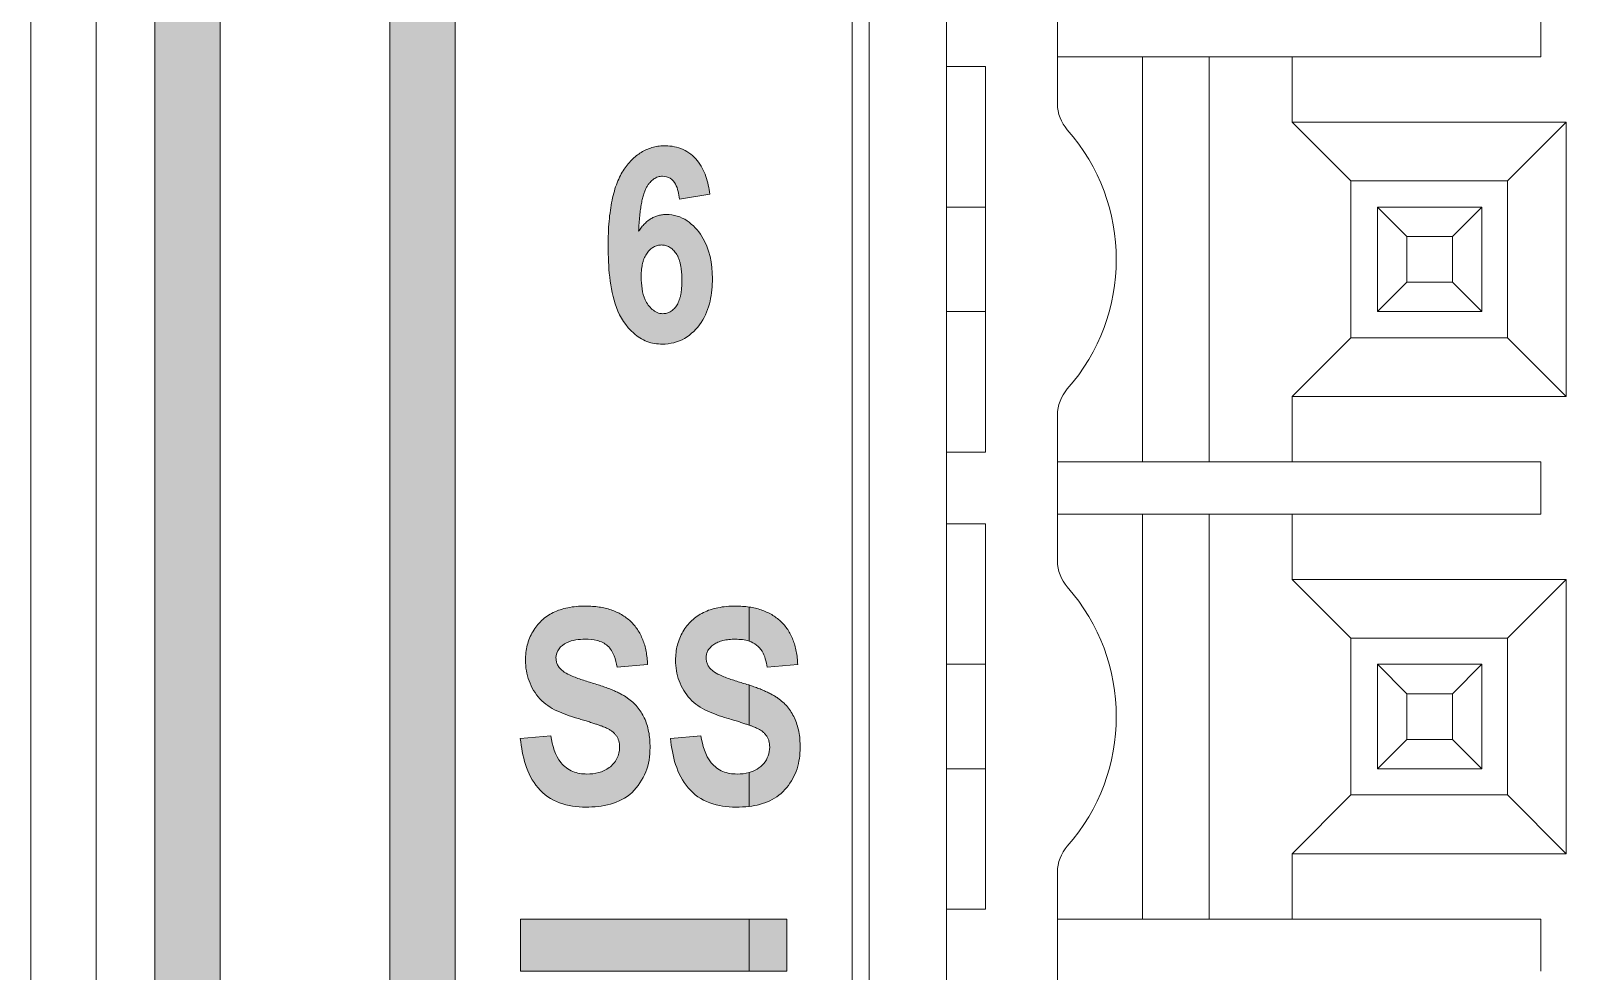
# Model space of a CAD drawing. Extents: x 222 to 1672, y 144 to 807.
# Drawn here: x 446.96 to 458.72, y 420.69 to 427.89 of the extents above; entities that cross this region are included whole.
import ezdxf

# ---------------------------------------------------------------- set-up
doc = ezdxf.new("R2010")
doc.units = 0
doc.header["$LTSCALE"] = 2
doc.header["$MEASUREMENT"] = 0
doc.layers.get('0').update_dxf_attribs({"linetype": 'CONTINUOUS'})
doc.layers.add('DIM', color=7, linetype='CONTINUOUS')

msp = doc.modelspace()

# ---------------------------------------------------------------- hatches: boundary and pattern name
at = {"layer": 'DIM', "lineweight": 5}
for points in [[(450.21272, 393.826), (450.21272, 463.32772), (452.46272, 465.57772), (452.46272, 466.28483), (449.71272, 463.53483), (449.71272, 393.61889), (452.46272, 390.86889), (452.46272, 391.576)], [(448.41272, 393.08042), (448.41272, 464.07331), (448.90462, 464.56521), (448.90462, 465.27231), (447.91272, 464.28042), (447.91272, 392.87331), (448.90462, 391.88141), (448.90462, 392.58852)], [(450.71272, 421.08686), (450.71272, 420.68686), (452.46272, 420.68686), (452.46272, 421.08686)], [(452.46272, 421.08686), (452.46272, 420.68686), (452.7517, 420.68686), (452.7517, 421.08686)]]:
    msp.add_hatch(color=256, dxfattribs=at).paths.add_polyline_path(points, flags=0)
h = msp.add_hatch(color=256, dxfattribs=at)
edge = h.paths.add_edge_path(flags=0)
edge.add_spline(control_points=[(451.61714, 426.35314), (451.61824, 426.37333), (451.62036, 426.41204), (451.62519, 426.46747), (451.63127, 426.51761), (451.63808, 426.56244), (451.64618, 426.6019), (451.65563, 426.63604), (451.66559, 426.66517), (451.67744, 426.68913), (451.69014, 426.70905), (451.70366, 426.72584), (451.71758, 426.74042), (451.73272, 426.75209), (451.74853, 426.76137), (451.76521, 426.76773), (451.78251, 426.772), (451.79436, 426.77238), (451.80038, 426.77258)], knot_values=[0, 0, 0, 0, 0.24302829, 0.46574804, 0.66836077, 0.84973883, 1.01040169, 1.15206679, 1.2750684, 1.37974213, 1.47239668, 1.55825852, 1.63842792, 1.71401781, 1.78720044, 1.85783077, 1.92791193, 2, 2, 2, 2], weights=[1, 1, 1, 1, 1, 1, 1, 1, 1, 1, 1, 1, 1, 1, 1, 1, 1, 1, 1], degree=3, periodic=0)
edge.add_spline(control_points=[(451.80038, 426.77258), (451.82065, 426.77154), (451.84114, 426.76787), (451.87562, 426.74672), (451.8893, 426.73059), (451.91776, 426.67776), (451.92435, 426.63727), (451.92883, 426.59725)], knot_values=[0, 0, 0, 0, 0.5, 0.5, 1, 1, 2, 2, 2, 2], weights=[1, 1, 1, 1, 1, 1, 1, 1], degree=3, periodic=0)
edge.add_line((451.92883, 426.59725), (452.16259, 426.63621))
edge.add_spline(control_points=[(452.16259, 426.63621), (452.15574, 426.68224), (452.14698, 426.72832), (452.11603, 426.8153), (452.09504, 426.85782), (452.03586, 426.92897), (451.99853, 426.9582), (451.91506, 426.99774), (451.86843, 427.00504), (451.82199, 427.00634)], knot_values=[0, 0, 0, 0, 0.5, 0.5, 1, 1, 1.5, 1.5, 2, 2, 2, 2], weights=[1, 1, 1, 1, 1, 1, 1, 1, 1, 1], degree=3, periodic=0)
edge.add_spline(control_points=[(451.82199, 427.00634), (451.80622, 427.00586), (451.77515, 427.00492), (451.72985, 426.99603), (451.68666, 426.9821), (451.64599, 426.96182), (451.60687, 426.93693), (451.57063, 426.90547), (451.5368, 426.86846), (451.50445, 426.82645), (451.47569, 426.77743), (451.4509, 426.7213), (451.42962, 426.65816), (451.41294, 426.5878), (451.39963, 426.51053), (451.39004, 426.42608), (451.38426, 426.33445), (451.38367, 426.27096), (451.38337, 426.23808)], knot_values=[0, 0, 0, 0, 0.09560921, 0.18836377, 0.27910968, 0.37026836, 0.46335959, 0.55987475, 0.66053627, 0.76731793, 0.88106038, 1.00454714, 1.13910817, 1.28487903, 1.44301406, 1.61472412, 1.80044775, 2, 2, 2, 2], weights=[1, 1, 1, 1, 1, 1, 1, 1, 1, 1, 1, 1, 1, 1, 1, 1, 1, 1, 1], degree=3, periodic=0)
edge.add_spline(control_points=[(451.38337, 426.23808), (451.38416, 426.15845), (451.38659, 426.07897), (451.40484, 425.92123), (451.42006, 425.84196), (451.47538, 425.69335), (451.51895, 425.62401), (451.60922, 425.54387), (451.64294, 425.52233), (451.71839, 425.49361), (451.75807, 425.48824), (451.79825, 425.48686)], knot_values=[0, 0, 0, 0, 0.5, 0.5, 1, 1, 1.5, 1.5, 1.75, 1.75, 2, 2, 2, 2], weights=[1, 1, 1, 1, 1, 1, 1, 1, 1, 1, 1, 1], degree=3, periodic=0)
edge.add_spline(control_points=[(451.79825, 425.48686), (451.85826, 425.48861), (451.9175, 425.50128), (452.02025, 425.56158), (452.06293, 425.60473), (452.12889, 425.70284), (452.15081, 425.75962), (452.17699, 425.87354), (452.18099, 425.93212), (452.18207, 425.99122)], knot_values=[0, 0, 0, 0, 0.5, 0.5, 1, 1, 1.5, 1.5, 2, 2, 2, 2], weights=[1, 1, 1, 1, 1, 1, 1, 1, 1, 1], degree=3, periodic=0)
edge.add_spline(control_points=[(452.18207, 425.99122), (452.18066, 426.10323), (452.16127, 426.21744), (452.07154, 426.3588), (452.03364, 426.40147), (451.96434, 426.44749), (451.93887, 426.45986), (451.88593, 426.47673), (451.85836, 426.47931), (451.83051, 426.48037)], knot_values=[0, 0, 0, 0, 1, 1, 1.5, 1.5, 1.75, 1.75, 2, 2, 2, 2], weights=[1, 1, 1, 1, 1, 1, 1, 1, 1, 1], degree=3, periodic=0)
edge.add_spline(control_points=[(451.83051, 426.48037), (451.82004, 426.47991), (451.79934, 426.47901), (451.76892, 426.47325), (451.74016, 426.46297), (451.7126, 426.44918), (451.68666, 426.43093), (451.66193, 426.40881), (451.63832, 426.38281), (451.62435, 426.36323), (451.61714, 426.35314)], knot_values=[0, 0, 0, 0, 0.24230366, 0.47890202, 0.7127251, 0.94679542, 1.18964409, 1.44400398, 1.7131891, 2, 2, 2, 2], weights=[1, 1, 1, 1, 1, 1, 1, 1, 1, 1, 1], degree=3, periodic=0)
edge = h.paths.add_edge_path(flags=0)
edge.add_spline(control_points=[(451.94831, 425.97631), (451.94824, 425.96535), (451.94811, 425.94421), (451.94574, 425.91377), (451.94297, 425.88568), (451.93842, 425.85992), (451.93231, 425.83668), (451.92541, 425.81559), (451.91692, 425.79702), (451.90424, 425.77596), (451.88594, 425.75438), (451.86089, 425.73465), (451.83243, 425.72255), (451.81236, 425.72127), (451.8022, 425.72063)], knot_values=[0, 0, 0, 0, 0.20034087, 0.38626373, 0.55790024, 0.71615868, 0.86370857, 0.99684639, 1.12133189, 1.23615803, 1.44537661, 1.63456409, 1.81504173, 2, 2, 2, 2], weights=[1, 1, 1, 1, 1, 1, 1, 1, 1, 1, 1, 1, 1, 1, 1], degree=3, periodic=0)
edge.add_spline(control_points=[(451.8022, 425.72063), (451.7872, 425.72134), (451.77218, 425.72378), (451.74467, 425.73515), (451.73225, 425.74413), (451.69851, 425.7737), (451.68079, 425.79847), (451.6425, 425.88018), (451.63782, 425.94091), (451.63662, 426.00066)], knot_values=[0, 0, 0, 0, 0.25, 0.25, 0.5, 0.5, 1, 1, 2, 2, 2, 2], weights=[1, 1, 1, 1, 1, 1, 1, 1, 1, 1], degree=3, periodic=0)
edge.add_spline(control_points=[(451.63662, 426.00066), (451.63671, 426.01061), (451.63687, 426.02982), (451.639, 426.05768), (451.64271, 426.08357), (451.64743, 426.10773), (451.65384, 426.1299), (451.6614, 426.15023), (451.67054, 426.16864), (451.68435, 426.18984), (451.70377, 426.21203), (451.7305, 426.232), (451.76023, 426.2443), (451.78109, 426.24583), (451.79155, 426.2466)], knot_values=[0, 0, 0, 0, 0.1844139, 0.3561255, 0.51762881, 0.66927572, 0.81218652, 0.94496736, 1.07117435, 1.19224246, 1.41347898, 1.61404709, 1.80654665, 2, 2, 2, 2], weights=[1, 1, 1, 1, 1, 1, 1, 1, 1, 1, 1, 1, 1, 1, 1], degree=3, periodic=0)
edge.add_spline(control_points=[(451.79155, 426.2466), (451.80233, 426.24591), (451.82372, 426.24453), (451.85394, 426.23122), (451.88134, 426.21062), (451.90059, 426.18693), (451.91454, 426.16452), (451.92362, 426.14455), (451.93111, 426.12216), (451.93752, 426.09757), (451.94225, 426.07058), (451.94594, 426.04133), (451.94805, 426.00962), (451.94822, 425.98768), (451.94831, 425.97631)], knot_values=[0, 0, 0, 0, 0.18513932, 0.3671259, 0.5596117, 0.77201028, 0.88905559, 1.01432728, 1.14935111, 1.29577673, 1.45228995, 1.62158487, 1.80398321, 2, 2, 2, 2], weights=[1, 1, 1, 1, 1, 1, 1, 1, 1, 1, 1, 1, 1, 1, 1], degree=3, periodic=0)
h = msp.add_hatch(color=256, dxfattribs=at)
edge = h.paths.add_edge_path(flags=0)
edge.add_spline(control_points=[(451.47103, 422.40237), (451.47052, 422.37186), (451.46481, 422.3416), (451.43655, 422.28781), (451.41633, 422.26438), (451.34417, 422.20879), (451.28219, 422.19766), (451.22174, 422.1966)], knot_values=[0, 0, 0, 0, 0.5, 0.5, 1, 1, 2, 2, 2, 2], weights=[1, 1, 1, 1, 1, 1, 1, 1], degree=3, periodic=0)
edge.add_spline(control_points=[(451.22174, 422.1966), (451.18422, 422.1976), (451.14668, 422.20215), (451.0775, 422.2311), (451.04715, 422.25438), (450.9761, 422.34074), (450.9568, 422.41534), (450.94506, 422.48881)], knot_values=[0, 0, 0, 0, 0.5, 0.5, 1, 1, 2, 2, 2, 2], weights=[1, 1, 1, 1, 1, 1, 1, 1], degree=3, periodic=0)
edge.add_line((450.94506, 422.48881), (450.71129, 422.46933))
edge.add_spline(control_points=[(450.71129, 422.46933), (450.71891, 422.40171), (450.73016, 422.33418), (450.77168, 422.20504), (450.80294, 422.14311), (450.89093, 422.04), (450.94822, 422.00008), (451.07628, 421.95197), (451.14374, 421.9449), (451.2117, 421.94336)], knot_values=[0, 0, 0, 0, 0.5, 0.5, 1, 1, 1.5, 1.5, 2, 2, 2, 2], weights=[1, 1, 1, 1, 1, 1, 1, 1, 1, 1], degree=3, periodic=0)
edge.add_spline(control_points=[(451.2117, 421.94336), (451.27542, 421.94463), (451.33968, 421.94952), (451.46164, 421.9833), (451.52024, 422.01248), (451.61284, 422.09952), (451.64784, 422.15358), (451.69528, 422.27195), (451.70358, 422.3353), (451.7048, 422.39902)], knot_values=[0, 0, 0, 0, 0.5, 0.5, 1, 1, 1.5, 1.5, 2, 2, 2, 2], weights=[1, 1, 1, 1, 1, 1, 1, 1, 1, 1], degree=3, periodic=0)
edge.add_spline(control_points=[(451.7048, 422.39902), (451.70431, 422.42045), (451.70337, 422.46177), (451.69513, 422.52141), (451.68117, 422.57601), (451.66214, 422.62602), (451.63689, 422.67072), (451.60782, 422.71188), (451.57258, 422.74772), (451.53964, 422.7746), (451.50963, 422.79394), (451.48373, 422.8084), (451.45486, 422.82308), (451.4226, 422.83721), (451.38749, 422.85208), (451.34864, 422.86565), (451.30701, 422.88028), (451.27789, 422.88909), (451.26284, 422.89364)], knot_values=[0, 0, 0, 0, 0.17641991, 0.34004052, 0.49442736, 0.63962761, 0.77910166, 0.9161226, 1.05318172, 1.19160112, 1.26528292, 1.34682731, 1.4357405, 1.53183886, 1.6367082, 1.74954281, 1.87053364, 2, 2, 2, 2], weights=[1, 1, 1, 1, 1, 1, 1, 1, 1, 1, 1, 1, 1, 1, 1, 1, 1, 1, 1], degree=3, periodic=0)
edge.add_spline(control_points=[(451.26284, 422.89364), (451.23312, 422.90254), (451.2035, 422.91176), (451.17413, 422.92171), (451.14496, 422.93159), (451.11592, 422.94221), (451.08813, 422.95548), (451.06979, 422.96423), (451.05177, 422.97405), (451.03546, 422.98617)], knot_values=[0, 0, 0, 0, 0.00018576, 0.00018576, 0.00018576, 0.00037038, 0.00037038, 0.00037038, 0.0004923, 0.0004923, 0.0004923, 0.0004923], weights=[1, 1, 1, 1, 1, 1, 1, 1, 1, 1], degree=3, periodic=0)
edge.add_spline(control_points=[(451.03546, 422.98617), (451.02763, 422.99306), (451.01258, 423.0063), (450.99581, 423.03078), (450.98603, 423.05801), (450.9847, 423.077), (450.98402, 423.08662)], knot_values=[0, 0, 0, 0, 0.5343296, 1.02567562, 1.50688912, 2, 2, 2, 2], weights=[1, 1, 1, 1, 1, 1, 1], degree=3, periodic=0)
edge.add_spline(control_points=[(450.98402, 423.08662), (450.98567, 423.11143), (450.99252, 423.13591), (451.02239, 423.17524), (451.04281, 423.19051), (451.10936, 423.22406), (451.15966, 423.22811), (451.20896, 423.22907)], knot_values=[0, 0, 0, 0, 0.5, 0.5, 1, 1, 2, 2, 2, 2], weights=[1, 1, 1, 1, 1, 1, 1, 1], degree=3, periodic=0)
edge.add_spline(control_points=[(451.20896, 423.22907), (451.23945, 423.22809), (451.27017, 423.22634), (451.32855, 423.21091), (451.35704, 423.19812), (451.40251, 423.15765), (451.41871, 423.13065), (451.44056, 423.07425), (451.44642, 423.04462), (451.45155, 423.01478)], knot_values=[0, 0, 0, 0, 0.5, 0.5, 1, 1, 1.5, 1.5, 2, 2, 2, 2], weights=[1, 1, 1, 1, 1, 1, 1, 1, 1, 1], degree=3, periodic=0)
edge.add_line((451.45155, 423.01478), (451.68532, 423.03426))
edge.add_spline(control_points=[(451.68532, 423.03426), (451.68439, 423.05174), (451.68257, 423.08582), (451.67514, 423.1353), (451.66434, 423.18169), (451.64962, 423.22501), (451.63139, 423.26519), (451.60981, 423.30249), (451.58382, 423.33613), (451.55477, 423.36688), (451.52214, 423.39418), (451.48657, 423.41796), (451.44768, 423.43783), (451.40604, 423.45433), (451.36118, 423.46665), (451.31347, 423.47582), (451.26266, 423.48132), (451.22774, 423.48198), (451.20987, 423.48232)], knot_values=[0, 0, 0, 0, 0.1420825, 0.27703692, 0.40575889, 0.52849926, 0.64798482, 0.76359401, 0.87764791, 0.99247618, 1.10653306, 1.2224092, 1.33924248, 1.46059183, 1.58555825, 1.7164668, 1.85488155, 2, 2, 2, 2], weights=[1, 1, 1, 1, 1, 1, 1, 1, 1, 1, 1, 1, 1, 1, 1, 1, 1, 1, 1], degree=3, periodic=0)
edge.add_spline(control_points=[(451.20987, 423.48232), (451.1864, 423.48182), (451.14117, 423.48087), (451.07632, 423.47112), (451.01697, 423.45631), (450.96349, 423.43456), (450.91563, 423.40666), (450.87354, 423.3724), (450.83653, 423.33247), (450.80573, 423.28678), (450.78091, 423.23674), (450.76336, 423.18312), (450.7523, 423.12654), (450.75094, 423.08779), (450.75025, 423.06805)], knot_values=[0, 0, 0, 0, 0.20140015, 0.38802577, 0.5616876, 0.72538175, 0.88194248, 1.03552848, 1.18963231, 1.34763541, 1.50696071, 1.66754774, 1.83069404, 2, 2, 2, 2], weights=[1, 1, 1, 1, 1, 1, 1, 1, 1, 1, 1, 1, 1, 1, 1], degree=3, periodic=0)
edge.add_spline(control_points=[(450.75025, 423.06805), (450.75186, 423.01391), (450.759, 422.96058), (450.79695, 422.85981), (450.8248, 422.81257), (450.89747, 422.73271), (450.9433, 422.70344), (451.04053, 422.65724), (451.09164, 422.64048), (451.14321, 422.62487)], knot_values=[0, 0, 0, 0, 0.5, 0.5, 1, 1, 1.5, 1.5, 2, 2, 2, 2], weights=[1, 1, 1, 1, 1, 1, 1, 1, 1, 1], degree=3, periodic=0)
edge.add_spline(control_points=[(451.14321, 422.62487), (451.15731, 422.62059), (451.18418, 422.61243), (451.22257, 422.6011), (451.25679, 422.59), (451.28707, 422.5799), (451.31372, 422.57132), (451.3361, 422.5629), (451.35485, 422.55615), (451.37396, 422.54773), (451.39403, 422.53731), (451.41491, 422.52349), (451.43221, 422.50766), (451.44663, 422.49041), (451.4576, 422.47098), (451.46564, 422.44976), (451.47021, 422.42661), (451.47075, 422.4106), (451.47103, 422.40237)], knot_values=[0, 0, 0, 0, 0.20593943, 0.39258884, 0.55943674, 0.70878456, 0.83884664, 0.95056475, 1.04302332, 1.11732932, 1.2423044, 1.35873915, 1.46616162, 1.56894315, 1.6718518, 1.77642788, 1.88490312, 2, 2, 2, 2], weights=[1, 1, 1, 1, 1, 1, 1, 1, 1, 1, 1, 1, 1, 1, 1, 1, 1, 1, 1], degree=3, periodic=0)
h = msp.add_hatch(color=256, dxfattribs=at)
edge = h.paths.add_edge_path(flags=0)
edge.add_spline(control_points=[(452.35922, 423.48232), (452.33575, 423.48182), (452.29052, 423.48087), (452.22567, 423.47112), (452.16632, 423.45631), (452.11284, 423.43456), (452.06498, 423.40666), (452.02289, 423.3724), (451.98588, 423.33247), (451.95508, 423.28678), (451.93026, 423.23674), (451.91271, 423.18312), (451.90165, 423.12654), (451.9003, 423.08779), (451.89961, 423.06805)], knot_values=[0, 0, 0, 0, 0.20140015, 0.38802577, 0.5616876, 0.72538175, 0.88194248, 1.03552848, 1.18963231, 1.34763541, 1.50696071, 1.66754774, 1.83069404, 2, 2, 2, 2], weights=[1, 1, 1, 1, 1, 1, 1, 1, 1, 1, 1, 1, 1, 1, 1], degree=3, periodic=0)
edge.add_spline(control_points=[(451.89961, 423.06805), (451.90121, 423.01391), (451.90835, 422.96058), (451.9463, 422.85981), (451.97415, 422.81257), (452.04682, 422.73271), (452.09265, 422.70344), (452.18988, 422.65724), (452.24099, 422.64048), (452.29256, 422.62487)], knot_values=[0, 0, 0, 0, 0.5, 0.5, 1, 1, 1.5, 1.5, 2, 2, 2, 2], weights=[1, 1, 1, 1, 1, 1, 1, 1, 1, 1], degree=3, periodic=0)
edge.add_spline(control_points=[(452.29256, 422.62487), (452.30666, 422.62059), (452.33353, 422.61243), (452.37192, 422.6011), (452.40614, 422.59), (452.43592, 422.58007), (452.45444, 422.5741), (452.46272, 422.57122)], knot_values=[1.16862572, 1.16862572, 1.16862572, 1.16862572, 1.37456514, 1.56121456, 1.72806246, 1.87741028, 2, 2, 2, 2], weights=[1, 1, 1, 1, 1, 1, 1, 1], degree=3, periodic=0)
edge.add_line((452.46272, 422.57122), (452.46272, 422.87782))
edge.add_spline(control_points=[(452.46272, 422.87782), (452.46089, 422.87843), (452.44414, 422.88397), (452.42724, 422.88909), (452.41219, 422.89364)], knot_values=[0, 0, 0, 0, 0.01586208, 0.14532843, 0.14532843, 0.14532843, 0.14532843], weights=[1, 1, 1, 1, 1], degree=3, periodic=0)
edge.add_spline(control_points=[(452.41219, 422.89364), (452.38247, 422.90254), (452.35285, 422.91176), (452.32348, 422.92171), (452.29431, 422.93159), (452.26527, 422.94221), (452.23748, 422.95548), (452.21914, 422.96423), (452.20112, 422.97405), (452.18481, 422.98617)], knot_values=[0, 0, 0, 0, 0.00018576, 0.00018576, 0.00018576, 0.00037038, 0.00037038, 0.00037038, 0.0004923, 0.0004923, 0.0004923, 0.0004923], weights=[1, 1, 1, 1, 1, 1, 1, 1, 1, 1], degree=3, periodic=0)
edge.add_spline(control_points=[(452.18481, 422.98617), (452.17698, 422.99306), (452.16193, 423.0063), (452.14516, 423.03078), (452.13538, 423.05801), (452.13405, 423.077), (452.13337, 423.08662)], knot_values=[0, 0, 0, 0, 0.5343296, 1.02567562, 1.50688912, 2, 2, 2, 2], weights=[1, 1, 1, 1, 1, 1, 1], degree=3, periodic=0)
edge.add_spline(control_points=[(452.13337, 423.08662), (452.13403, 423.09648), (452.13532, 423.11593), (452.14728, 423.14347), (452.16604, 423.16827), (452.19217, 423.1898), (452.22466, 423.20805), (452.26413, 423.21987), (452.30916, 423.22811), (452.34132, 423.22874), (452.35831, 423.22907)], knot_values=[0, 0, 0, 0, 0.19904179, 0.39274896, 0.59848309, 0.82476257, 1.07434614, 1.34890679, 1.65603001, 2, 2, 2, 2], weights=[1, 1, 1, 1, 1, 1, 1, 1, 1, 1, 1], degree=3, periodic=0)
edge.add_spline(control_points=[(452.35831, 423.22907), (452.39364, 423.22794), (452.42879, 423.22561), (452.46272, 423.21448)], knot_values=[0, 0, 0, 0, 2, 2, 2, 2], weights=[1, 1, 1, 1], degree=3, periodic=0)
edge.add_line((452.46272, 423.21448), (452.46272, 423.47515))
edge.add_spline(control_points=[(452.46272, 423.47515), (452.44616, 423.47762), (452.41171, 423.48132), (452.37709, 423.48198), (452.35922, 423.48232)], knot_values=[0, 0, 0, 0, 0.13593782, 0.28105627, 0.28105627, 0.28105627, 0.28105627], weights=[1, 1, 1, 1, 1], degree=3, periodic=0)
h = msp.add_hatch(color=256, dxfattribs=at)
edge = h.paths.add_edge_path(flags=0)
edge.add_line((452.46272, 423.47515), (452.46272, 423.21448))
edge.add_spline(control_points=[(452.46272, 423.21448), (452.50401, 423.20094), (452.54055, 423.17392), (452.58415, 423.09968), (452.59362, 423.0571), (452.6009, 423.01478)], knot_values=[0, 0, 0, 0, 1, 1, 2, 2, 2, 2], weights=[1, 1, 1, 1, 1, 1], degree=3, periodic=0)
edge.add_line((452.6009, 423.01478), (452.83467, 423.03426))
edge.add_spline(control_points=[(452.83467, 423.03426), (452.83374, 423.05174), (452.83192, 423.08582), (452.82449, 423.1353), (452.8137, 423.18169), (452.79898, 423.22501), (452.78074, 423.26519), (452.75916, 423.30249), (452.73317, 423.33613), (452.70412, 423.36688), (452.67149, 423.39418), (452.63593, 423.41796), (452.59703, 423.43783), (452.55539, 423.45433), (452.51053, 423.46665), (452.47927, 423.47266), (452.46302, 423.4751), (452.46272, 423.47515)], knot_values=[0.28105627, 0.28105627, 0.28105627, 0.28105627, 0.42313877, 0.55809319, 0.68681516, 0.80955553, 0.92904109, 1.04465028, 1.15870418, 1.27353245, 1.38758933, 1.50346547, 1.62029875, 1.7416481, 1.86661452, 1.99752307, 2, 2, 2, 2], weights=[1, 1, 1, 1, 1, 1, 1, 1, 1, 1, 1, 1, 1, 1, 1, 1, 1, 1], degree=3, periodic=0)
h = msp.add_hatch(color=256, dxfattribs=at)
edge = h.paths.add_edge_path(flags=0)
edge.add_line((452.46272, 422.87782), (452.46272, 422.57122))
edge.add_spline(control_points=[(452.46272, 422.57122), (452.46323, 422.57104), (452.47128, 422.56823), (452.48545, 422.5629), (452.5042, 422.55615), (452.52331, 422.54773), (452.54338, 422.53731), (452.56426, 422.52349), (452.58156, 422.50766), (452.59598, 422.49041), (452.60695, 422.47098), (452.61499, 422.44976), (452.61956, 422.42661), (452.6201, 422.4106), (452.62038, 422.40237)], knot_values=[0, 0, 0, 0, 0.00747236, 0.11919047, 0.21164903, 0.28595503, 0.41093011, 0.52736487, 0.63478734, 0.73756886, 0.84047751, 0.94505359, 1.05352883, 1.16862572, 1.16862572, 1.16862572, 1.16862572], weights=[1, 1, 1, 1, 1, 1, 1, 1, 1, 1, 1, 1, 1, 1, 1], degree=3, periodic=0)
edge.add_spline(control_points=[(452.62038, 422.40237), (452.61962, 422.35701), (452.60489, 422.31202), (452.54593, 422.24398), (452.50628, 422.22009), (452.46272, 422.2078)], knot_values=[0, 0, 0, 0, 1, 1, 2, 2, 2, 2], weights=[1, 1, 1, 1, 1, 1], degree=3, periodic=0)
edge.add_line((452.46272, 422.2078), (452.46272, 421.94924))
edge.add_spline(control_points=[(452.46272, 421.94924), (452.51767, 421.95603), (452.57135, 421.96907), (452.67134, 422.01592), (452.71576, 422.05075), (452.7855, 422.13615), (452.8123, 422.18424), (452.84711, 422.28939), (452.8531, 422.3438), (452.85415, 422.39902)], knot_values=[0, 0, 0, 0, 0.5, 0.5, 1, 1, 1.5, 1.5, 2, 2, 2, 2], weights=[1, 1, 1, 1, 1, 1, 1, 1, 1, 1], degree=3, periodic=0)
edge.add_spline(control_points=[(452.85415, 422.39902), (452.85366, 422.42045), (452.85272, 422.46177), (452.84448, 422.52141), (452.83052, 422.57601), (452.81149, 422.62602), (452.78624, 422.67072), (452.75718, 422.71188), (452.72193, 422.74772), (452.68899, 422.7746), (452.65898, 422.79394), (452.63308, 422.8084), (452.60421, 422.82308), (452.57195, 422.83721), (452.53684, 422.85208), (452.49981, 422.86501), (452.47483, 422.87379), (452.46272, 422.87782)], knot_values=[0.14532843, 0.14532843, 0.14532843, 0.14532843, 0.32174834, 0.48536895, 0.63975579, 0.78495604, 0.92443009, 1.06145103, 1.19851015, 1.33692955, 1.41061135, 1.49215574, 1.58106893, 1.67716729, 1.78203663, 1.89487125, 2, 2, 2, 2], weights=[1, 1, 1, 1, 1, 1, 1, 1, 1, 1, 1, 1, 1, 1, 1, 1, 1, 1], degree=3, periodic=0)
h = msp.add_hatch(color=256, dxfattribs=at)
edge = h.paths.add_edge_path(flags=0)
edge.add_spline(control_points=[(451.86064, 422.46933), (451.86826, 422.40171), (451.87951, 422.33418), (451.92103, 422.20504), (451.95229, 422.14311), (452.04028, 422.04), (452.09757, 422.00008), (452.22563, 421.95197), (452.29309, 421.9449), (452.36105, 421.94336)], knot_values=[0, 0, 0, 0, 0.5, 0.5, 1, 1, 1.5, 1.5, 2, 2, 2, 2], weights=[1, 1, 1, 1, 1, 1, 1, 1, 1, 1], degree=3, periodic=0)
edge.add_spline(control_points=[(452.36105, 421.94336), (452.39499, 421.94404), (452.42903, 421.94507), (452.46272, 421.94924)], knot_values=[0, 0, 0, 0, 0.00020368, 0.00020368, 0.00020368, 0.00020368], weights=[1, 1, 1, 1], degree=3, periodic=0)
edge.add_line((452.46272, 421.94924), (452.46272, 422.2078))
edge.add_spline(control_points=[(452.46272, 422.2078), (452.43276, 422.19935), (452.40203, 422.19714), (452.37109, 422.1966)], knot_values=[0, 0, 0, 0, 2, 2, 2, 2], weights=[1, 1, 1, 1], degree=3, periodic=0)
edge.add_spline(control_points=[(452.37109, 422.1966), (452.33357, 422.1976), (452.29603, 422.20215), (452.22685, 422.2311), (452.1965, 422.25438), (452.12545, 422.34074), (452.10615, 422.41534), (452.09441, 422.48881)], knot_values=[0, 0, 0, 0, 0.5, 0.5, 1, 1, 2, 2, 2, 2], weights=[1, 1, 1, 1, 1, 1, 1, 1], degree=3, periodic=0)
edge.add_line((452.09441, 422.48881), (451.86064, 422.46933))

# ---------------------------------------------------------------- linework, layer by layer
at = {"linetype": 'Continuous', "lineweight": 5}
for p, q in [((446.96272, 380.57686), (446.96272, 476.57686)), ((447.46272, 476.57686), (447.46272, 380.57686)), ((447.91272, 464.28042), (447.91272, 392.87331)), ((448.41272, 393.08041), (448.41272, 464.07331)), ((449.71272, 463.53483), (449.71272, 393.61889)), ((450.21272, 393.826), (450.21272, 463.32773)), ((453.2517, 442.86788), (453.2517, 398.90584)), ((453.38272, 399.03686), (453.38272, 442.73686)), ((454.82398, 428.44584), (454.82398, 427.32702)), ((453.97398, 428.16184), (453.97398, 427.61184)), ((458.5238, 427.68684), (458.5238, 428.08684)), ((453.97398, 427.61184), (454.27398, 427.61184)), ((453.97398, 427.61184), (453.97398, 424.66184)), ((454.27398, 424.66184), (454.27398, 427.61184)), ((454.82398, 427.68684), (458.5238, 427.68684)), ((455.47398, 424.58684), (455.47398, 427.68684)), ((455.98398, 427.68684), (455.98398, 424.58684)), ((456.61935, 427.68684), (456.61935, 427.18684)), ((456.61935, 427.18684), (457.06939, 426.73685)), ((458.71935, 427.18684), (456.61935, 427.18684)), ((458.71935, 427.18684), (458.26935, 426.73684)), ((458.71935, 425.08684), (458.71935, 427.18684)), ((458.26935, 426.73684), (457.06936, 426.73684)), ((457.0694, 426.73684), (457.0694, 425.53684)), ((458.26935, 425.53684), (458.26935, 426.73684)), ((452.16259, 426.63621), (451.92883, 426.59725)), ((454.27398, 426.53684), (453.97398, 426.53684)), ((458.07398, 426.53684), (457.27398, 426.53684)), ((457.27398, 426.53684), (457.49898, 426.31184)), ((457.27398, 426.53684), (457.27398, 425.73684)), ((458.07398, 426.53684), (457.84898, 426.31184)), ((458.07398, 425.73684), (458.07398, 426.53684)), ((457.84898, 426.31184), (457.49898, 426.31184)), ((457.49898, 426.31184), (457.49898, 425.96184)), ((457.84898, 425.96184), (457.84898, 426.31184)), ((457.27398, 425.73684), (457.49898, 425.96184)), ((457.49898, 425.96184), (457.84898, 425.96184)), ((458.07398, 425.73684), (457.84898, 425.96184)), ((454.27398, 425.73684), (453.97398, 425.73684)), ((457.27398, 425.73684), (458.07398, 425.73684)), ((456.61935, 425.08684), (457.06939, 425.53683)), ((457.06936, 425.53684), (458.26935, 425.53684)), ((458.71935, 425.08684), (458.26935, 425.53684)), ((456.61935, 425.08684), (456.61935, 424.58684)), ((456.61935, 425.08684), (458.71935, 425.08684)), ((454.82398, 424.94584), (454.82398, 423.82702)), ((453.97398, 424.66184), (453.97398, 424.11184)), ((454.27398, 424.66184), (453.97398, 424.66184)), ((454.82398, 424.58684), (458.5238, 424.58684)), ((458.5238, 424.18684), (458.5238, 424.58684)), ((454.82398, 424.18684), (458.5238, 424.18684)), ((455.47398, 421.08684), (455.47398, 424.18684)), ((455.98398, 424.18684), (455.98398, 421.08684)), ((456.61935, 424.18684), (456.61935, 423.68684)), ((453.97398, 424.11184), (454.27398, 424.11184)), ((453.97398, 424.11184), (453.97398, 421.16184)), ((454.27398, 421.16184), (454.27398, 424.11184)), ((458.71935, 423.68684), (456.61935, 423.68684)), ((456.61935, 423.68684), (457.06939, 423.23685)), ((458.71935, 423.68684), (458.26935, 423.23684)), ((458.71935, 421.58684), (458.71935, 423.68684)), ((452.46272, 423.47515), (452.46272, 423.21448)), ((458.26935, 423.23684), (457.06936, 423.23684)), ((457.0694, 423.23684), (457.0694, 422.03684)), ((458.26935, 422.03684), (458.26935, 423.23684)), ((451.68532, 423.03426), (451.45155, 423.01478)), ((452.83467, 423.03426), (452.6009, 423.01478)), ((454.27398, 423.03684), (453.97398, 423.03684)), ((457.27398, 423.03684), (457.27398, 422.23684)), ((457.27398, 423.03684), (457.49898, 422.81184)), ((458.07398, 423.03684), (457.27398, 423.03684)), ((458.07398, 423.03684), (457.84898, 422.81184)), ((458.07398, 422.23684), (458.07398, 423.03684)), ((452.46272, 422.87782), (452.46272, 422.57122)), ((457.84898, 422.81184), (457.49898, 422.81184)), ((457.49898, 422.81184), (457.49898, 422.46184)), ((457.84898, 422.46184), (457.84898, 422.81184)), ((450.71129, 422.46933), (450.94506, 422.48881)), ((451.86064, 422.46933), (452.09441, 422.48881)), ((457.27398, 422.23684), (457.49898, 422.46184)), ((457.49898, 422.46184), (457.84898, 422.46184)), ((458.07398, 422.23684), (457.84898, 422.46184)), ((452.46272, 422.2078), (452.46272, 421.94924)), ((454.27398, 422.23684), (453.97398, 422.23684)), ((457.27398, 422.23684), (458.07398, 422.23684)), ((456.61935, 421.58684), (457.06939, 422.03683)), ((457.06936, 422.03684), (458.26935, 422.03684)), ((458.71935, 421.58684), (458.26935, 422.03684)), ((456.61935, 421.58684), (458.71935, 421.58684)), ((456.61935, 421.58684), (456.61935, 421.08684)), ((454.82398, 421.44584), (454.82398, 420.32702)), ((453.97398, 421.16184), (453.97398, 420.61184)), ((454.27398, 421.16184), (453.97398, 421.16184)), ((450.71272, 421.08686), (450.71272, 420.68686)), ((452.46272, 421.08686), (450.71272, 421.08686)), ((452.7517, 421.08686), (452.46272, 421.08686)), ((452.46272, 421.08686), (452.46272, 420.68686)), ((452.7517, 420.68686), (452.7517, 421.08686)), ((454.82398, 421.08684), (458.5238, 421.08684)), ((458.5238, 420.68684), (458.5238, 421.08684)), ((450.71272, 420.68686), (452.46272, 420.68686)), ((452.46272, 420.68686), (452.7517, 420.68686))]:
    msp.add_line(p, q, dxfattribs=at)
for centre, radius, start, end in [((455.12398, 427.32702), 0.3, 180, 221.409622), ((453.77398, 426.13643), 1.5, 318.590378, 41.409622), ((455.12398, 424.94584), 0.3, 138.590378, 180), ((455.12398, 423.82702), 0.3, 180, 221.409622), ((453.77398, 422.63643), 1.5, 318.590378, 41.409622), ((455.12398, 421.44584), 0.3, 138.590378, 180)]:
    msp.add_arc(centre, radius, start, end, dxfattribs=at)
for points, knots in [([(451.38337, 426.23808), (451.38367, 426.27096), (451.38426, 426.33445), (451.39004, 426.42608), (451.39963, 426.51053), (451.41294, 426.5878), (451.42962, 426.65816), (451.4509, 426.7213), (451.47569, 426.77743), (451.50445, 426.82645), (451.5368, 426.86846), (451.57063, 426.90547), (451.60687, 426.93693), (451.64599, 426.96182), (451.68666, 426.9821), (451.72985, 426.99603), (451.77515, 427.00492), (451.80622, 427.00586), (451.82199, 427.00634)], [0, 0, 0, 0, 0.09977612, 0.19263794, 0.27849297, 0.35756048, 0.43044592, 0.49772643, 0.55946981, 0.61634103, 0.66973186, 0.72006263, 0.76832021, 0.81486582, 0.86044516, 0.90581811, 0.95219539, 1, 1, 1, 1]), ([(451.82199, 427.00634), (451.86843, 427.00504), (451.91506, 426.99774), (451.99853, 426.9582), (452.03586, 426.92897), (452.09504, 426.85782), (452.11603, 426.8153), (452.14698, 426.72832), (452.15574, 426.68224), (452.16259, 426.63621)], [0, 0, 0, 0, 0.25, 0.25, 0.5, 0.5, 0.75, 0.75, 1, 1, 1, 1]), ([(451.80038, 426.77258), (451.79436, 426.77238), (451.78251, 426.772), (451.76521, 426.76773), (451.74853, 426.76137), (451.73272, 426.75209), (451.71758, 426.74042), (451.70366, 426.72584), (451.69014, 426.70905), (451.67744, 426.68913), (451.66559, 426.66517), (451.65563, 426.63604), (451.64618, 426.6019), (451.63808, 426.56244), (451.63127, 426.51761), (451.62519, 426.46747), (451.62036, 426.41204), (451.61824, 426.37333), (451.61714, 426.35314)], [0, 0, 0, 0, 0.03604403, 0.07108462, 0.10639978, 0.14299109, 0.18078604, 0.22087074, 0.26380166, 0.31012894, 0.3624658, 0.42396661, 0.49479915, 0.57513058, 0.66581962, 0.76712598, 0.87848586, 1, 1, 1, 1]), ([(451.92883, 426.59725), (451.92435, 426.63727), (451.91776, 426.67776), (451.8893, 426.73059), (451.87562, 426.74672), (451.84114, 426.76787), (451.82065, 426.77154), (451.80038, 426.77258)], [0, 0, 0, 0, 0.5, 0.5, 0.75, 0.75, 1, 1, 1, 1]), ([(451.61714, 426.35314), (451.62435, 426.36323), (451.63832, 426.38281), (451.66193, 426.40881), (451.68666, 426.43093), (451.7126, 426.44918), (451.74016, 426.46297), (451.76892, 426.47325), (451.79934, 426.47901), (451.82004, 426.47991), (451.83051, 426.48037)], [0, 0, 0, 0, 0.14340545, 0.27799801, 0.40517795, 0.52660229, 0.64363745, 0.76054899, 0.87884817, 1, 1, 1, 1]), ([(451.83051, 426.48037), (451.85836, 426.47931), (451.88593, 426.47673), (451.93887, 426.45986), (451.96434, 426.44749), (452.03364, 426.40147), (452.07154, 426.3588), (452.16127, 426.21744), (452.18066, 426.10323), (452.18207, 425.99122)], [0, 0, 0, 0, 0.125, 0.125, 0.25, 0.25, 0.5, 0.5, 1, 1, 1, 1]), ([(451.79825, 425.48686), (451.75807, 425.48824), (451.71839, 425.49361), (451.64294, 425.52233), (451.60922, 425.54387), (451.51895, 425.62401), (451.47538, 425.69335), (451.42006, 425.84196), (451.40484, 425.92123), (451.38659, 426.07897), (451.38416, 426.15845), (451.38337, 426.23808)], [0, 0, 0, 0, 0.125, 0.125, 0.25, 0.25, 0.5, 0.5, 0.75, 0.75, 1, 1, 1, 1]), ([(451.79155, 426.2466), (451.78109, 426.24583), (451.76023, 426.2443), (451.7305, 426.232), (451.70377, 426.21203), (451.68435, 426.18984), (451.67054, 426.16864), (451.6614, 426.15023), (451.65384, 426.1299), (451.64743, 426.10773), (451.64271, 426.08357), (451.639, 426.05768), (451.63687, 426.02982), (451.63671, 426.01061), (451.63662, 426.00066)], [0, 0, 0, 0, 0.09672668, 0.19297646, 0.29326051, 0.40387877, 0.46441282, 0.52751632, 0.59390674, 0.66536214, 0.7411856, 0.82193725, 0.90779305, 1, 1, 1, 1]), ([(451.94831, 425.97631), (451.94822, 425.98768), (451.94805, 426.00962), (451.94594, 426.04133), (451.94225, 426.07058), (451.93752, 426.09757), (451.93111, 426.12216), (451.92362, 426.14455), (451.91454, 426.16452), (451.90059, 426.18693), (451.88134, 426.21062), (451.85394, 426.23122), (451.82372, 426.24453), (451.80233, 426.24591), (451.79155, 426.2466)], [0, 0, 0, 0, 0.09800839, 0.18920756, 0.27385503, 0.35211163, 0.42532444, 0.49283636, 0.55547221, 0.61399486, 0.72019415, 0.81643705, 0.90743034, 1, 1, 1, 1]), ([(451.63662, 426.00066), (451.63782, 425.94091), (451.6425, 425.88018), (451.68079, 425.79847), (451.69851, 425.7737), (451.73225, 425.74413), (451.74467, 425.73515), (451.77218, 425.72378), (451.7872, 425.72134), (451.8022, 425.72063)], [0, 0, 0, 0, 0.5, 0.5, 0.75, 0.75, 0.875, 0.875, 1, 1, 1, 1]), ([(452.18207, 425.99122), (452.18099, 425.93212), (452.17699, 425.87354), (452.15081, 425.75962), (452.12889, 425.70284), (452.06293, 425.60473), (452.02025, 425.56158), (451.9175, 425.50128), (451.85826, 425.48861), (451.79825, 425.48686)], [0, 0, 0, 0, 0.25, 0.25, 0.5, 0.5, 0.75, 0.75, 1, 1, 1, 1]), ([(451.8022, 425.72063), (451.81236, 425.72127), (451.83243, 425.72255), (451.86089, 425.73465), (451.88594, 425.75438), (451.90424, 425.77596), (451.91692, 425.79702), (451.92541, 425.81559), (451.93231, 425.83668), (451.93842, 425.85992), (451.94297, 425.88568), (451.94574, 425.91377), (451.94811, 425.94421), (451.94824, 425.96535), (451.94831, 425.97631)], [0, 0, 0, 0, 0.09247913, 0.18271796, 0.2773117, 0.38192099, 0.43933406, 0.50157681, 0.56814571, 0.64192066, 0.72104988, 0.80686814, 0.89982956, 1, 1, 1, 1]), ([(450.75025, 423.06805), (450.75094, 423.08779), (450.7523, 423.12654), (450.76336, 423.18312), (450.78091, 423.23674), (450.80573, 423.28678), (450.83653, 423.33247), (450.87354, 423.3724), (450.91563, 423.40666), (450.96349, 423.43456), (451.01697, 423.45631), (451.07632, 423.47112), (451.14117, 423.48087), (451.1864, 423.48182), (451.20987, 423.48232)], [0, 0, 0, 0, 0.084652978, 0.16622613, 0.246519643, 0.326182295, 0.405183845, 0.48223576, 0.559028758, 0.637309126, 0.719156202, 0.805987115, 0.899299923, 1, 1, 1, 1]), ([(451.20987, 423.48232), (451.22774, 423.48198), (451.26266, 423.48132), (451.31347, 423.47582), (451.36118, 423.46665), (451.40604, 423.45433), (451.44768, 423.43783), (451.48657, 423.41796), (451.52214, 423.39418), (451.55477, 423.36688), (451.58382, 423.33613), (451.60981, 423.30249), (451.63139, 423.26519), (451.64962, 423.22501), (451.66434, 423.18169), (451.67514, 423.1353), (451.68257, 423.08582), (451.68439, 423.05174), (451.68532, 423.03426)], [0, 0, 0, 0, 0.07255922, 0.1417666, 0.20722087, 0.26970408, 0.33037876, 0.3887954, 0.44673347, 0.50376191, 0.56117604, 0.61820299, 0.67600759, 0.73575037, 0.79712056, 0.86148154, 0.92895875, 1, 1, 1, 1]), ([(451.89961, 423.06805), (451.9003, 423.08779), (451.90165, 423.12654), (451.91271, 423.18312), (451.93026, 423.23674), (451.95508, 423.28678), (451.98588, 423.33247), (452.02289, 423.3724), (452.06498, 423.40666), (452.11284, 423.43456), (452.16632, 423.45631), (452.22567, 423.47112), (452.29052, 423.48087), (452.33575, 423.48182), (452.35922, 423.48232)], [0, 0, 0, 0, 0.084652978, 0.16622613, 0.246519643, 0.326182295, 0.405183845, 0.48223576, 0.559028758, 0.637309126, 0.719156202, 0.805987115, 0.899299923, 1, 1, 1, 1]), ([(452.35922, 423.48232), (452.37709, 423.48198), (452.41171, 423.48132), (452.44616, 423.47762), (452.46272, 423.47515)], [0, 0, 0, 0, 0.072559225, 0.140528135, 0.140528135, 0.140528135, 0.140528135]), ([(452.46272, 423.47515), (452.46302, 423.4751), (452.47927, 423.47266), (452.51053, 423.46665), (452.55539, 423.45433), (452.59703, 423.43783), (452.63593, 423.41796), (452.67149, 423.39418), (452.70412, 423.36688), (452.73317, 423.33613), (452.75916, 423.30249), (452.78074, 423.26519), (452.79898, 423.22501), (452.8137, 423.18169), (452.82449, 423.1353), (452.83192, 423.08582), (452.83374, 423.05174), (452.83467, 423.03426)], [0.140528135, 0.140528135, 0.140528135, 0.140528135, 0.1417666, 0.207220873, 0.269704084, 0.330378759, 0.388795399, 0.446733469, 0.50376191, 0.561176043, 0.618202995, 0.676007589, 0.735750368, 0.797120557, 0.861481538, 0.928958751, 1, 1, 1, 1]), ([(451.20896, 423.22907), (451.15966, 423.22811), (451.10936, 423.22406), (451.04281, 423.19051), (451.02239, 423.17524), (450.99252, 423.13591), (450.98567, 423.11143), (450.98402, 423.08662)], [0, 0, 0, 0, 0.5, 0.5, 0.75, 0.75, 1, 1, 1, 1]), ([(451.45155, 423.01478), (451.44642, 423.04462), (451.44056, 423.07425), (451.41871, 423.13065), (451.40251, 423.15765), (451.35704, 423.19812), (451.32855, 423.21091), (451.27017, 423.22634), (451.23945, 423.22809), (451.20896, 423.22907)], [0, 0, 0, 0, 0.25, 0.25, 0.5, 0.5, 0.75, 0.75, 1, 1, 1, 1]), ([(452.35831, 423.22907), (452.34132, 423.22874), (452.30916, 423.22811), (452.26413, 423.21987), (452.22466, 423.20805), (452.19217, 423.1898), (452.16604, 423.16827), (452.14728, 423.14347), (452.13532, 423.11593), (452.13403, 423.09648), (452.13337, 423.08662)], [0, 0, 0, 0, 0.17198499, 0.32554661, 0.46282693, 0.58761871, 0.70075846, 0.80362552, 0.90047911, 1, 1, 1, 1]), ([(452.6009, 423.01478), (452.59362, 423.0571), (452.58415, 423.09968), (452.54055, 423.17392), (452.50401, 423.20094), (452.46272, 423.21448)], [0, 0, 0, 0, 0.5, 0.5, 1, 1, 1, 1]), ([(451.14321, 422.62487), (451.09164, 422.64048), (451.04053, 422.65724), (450.9433, 422.70344), (450.89747, 422.73271), (450.8248, 422.81257), (450.79695, 422.85981), (450.759, 422.96058), (450.75186, 423.01391), (450.75025, 423.06805)], [0, 0, 0, 0, 0.25, 0.25, 0.5, 0.5, 0.75, 0.75, 1, 1, 1, 1]), ([(450.98402, 423.08662), (450.9847, 423.077), (450.98603, 423.05801), (450.99581, 423.03078), (451.01258, 423.0063), (451.02763, 422.99306), (451.03546, 422.98617)], [0, 0, 0, 0, 0.246555438, 0.487162192, 0.732835201, 1, 1, 1, 1]), ([(452.29256, 422.62487), (452.24099, 422.64048), (452.18988, 422.65724), (452.09265, 422.70344), (452.04682, 422.73271), (451.97415, 422.81257), (451.9463, 422.85981), (451.90835, 422.96058), (451.90121, 423.01391), (451.89961, 423.06805)], [0, 0, 0, 0, 0.25, 0.25, 0.5, 0.5, 0.75, 0.75, 1, 1, 1, 1]), ([(452.13337, 423.08662), (452.13405, 423.077), (452.13538, 423.05801), (452.14516, 423.03078), (452.16193, 423.0063), (452.17698, 422.99306), (452.18481, 422.98617)], [0, 0, 0, 0, 0.24655544, 0.48716219, 0.7328352, 1, 1, 1, 1]), ([(451.03546, 422.98617), (451.05177, 422.97405), (451.06979, 422.96423), (451.08813, 422.95548), (451.11592, 422.94221), (451.14496, 422.93159), (451.17413, 422.92171), (451.2035, 422.91176), (451.23312, 422.90254), (451.26284, 422.89364)], [0, 0, 0, 0, 0.000060961516, 0.000060961516, 0.000060961516, 0.000153267926, 0.000153267926, 0.000153267926, 0.000246149545, 0.000246149545, 0.000246149545, 0.000246149545]), ([(451.26284, 422.89364), (451.27789, 422.88909), (451.30701, 422.88028), (451.34864, 422.86565), (451.38749, 422.85208), (451.4226, 422.83721), (451.45486, 422.82308), (451.48373, 422.8084), (451.50963, 422.79394), (451.53964, 422.7746), (451.57258, 422.74772), (451.60782, 422.71188), (451.63689, 422.67072), (451.66214, 422.62602), (451.68117, 422.57601), (451.69513, 422.52141), (451.70337, 422.46177), (451.70431, 422.42045), (451.7048, 422.39902)], [0, 0, 0, 0, 0.06473318, 0.12522859, 0.1816459, 0.23408057, 0.28212975, 0.32658635, 0.36735854, 0.40419944, 0.47340914, 0.5419387, 0.61044917, 0.6801862, 0.75278632, 0.82997974, 0.91179005, 1, 1, 1, 1]), ([(452.18481, 422.98617), (452.20112, 422.97405), (452.21914, 422.96423), (452.23748, 422.95548), (452.26527, 422.94221), (452.29431, 422.93159), (452.32348, 422.92171), (452.35285, 422.91176), (452.38247, 422.90254), (452.41219, 422.89364)], [0, 0, 0, 0, 0.000060961516, 0.000060961516, 0.000060961516, 0.000153267926, 0.000153267926, 0.000153267926, 0.000246149545, 0.000246149545, 0.000246149545, 0.000246149545]), ([(452.41219, 422.89364), (452.42724, 422.88909), (452.44414, 422.88397), (452.46089, 422.87843), (452.46272, 422.87782)], [0, 0, 0, 0, 0.0647331775, 0.0726642156, 0.0726642156, 0.0726642156, 0.0726642156]), ([(452.46272, 422.87782), (452.47483, 422.87379), (452.49981, 422.86501), (452.53684, 422.85208), (452.57195, 422.83721), (452.60421, 422.82308), (452.63308, 422.8084), (452.65898, 422.79394), (452.68899, 422.7746), (452.72193, 422.74772), (452.75718, 422.71188), (452.78624, 422.67072), (452.81149, 422.62602), (452.83052, 422.57601), (452.84448, 422.52141), (452.85272, 422.46177), (452.85366, 422.42045), (452.85415, 422.39902)], [0.072664216, 0.072664216, 0.072664216, 0.072664216, 0.125228593, 0.181645901, 0.23408057, 0.282129751, 0.326586347, 0.367358542, 0.404199441, 0.473409141, 0.541938702, 0.610449168, 0.680186197, 0.752786319, 0.829979739, 0.911790047, 1, 1, 1, 1]), ([(451.47103, 422.40237), (451.47075, 422.4106), (451.47021, 422.42661), (451.46564, 422.44976), (451.4576, 422.47098), (451.44663, 422.49041), (451.43221, 422.50766), (451.41491, 422.52349), (451.39403, 422.53731), (451.37396, 422.54773), (451.35485, 422.55615), (451.3361, 422.5629), (451.31372, 422.57132), (451.28707, 422.5799), (451.25679, 422.59), (451.22257, 422.6011), (451.18418, 422.61243), (451.15731, 422.62059), (451.14321, 422.62487)], [0, 0, 0, 0, 0.05754844, 0.11178606, 0.1640741, 0.21552843, 0.26691919, 0.32063042, 0.3788478, 0.44133534, 0.47848834, 0.52471762, 0.58057668, 0.64560772, 0.72028163, 0.80370558, 0.89703029, 1, 1, 1, 1]), ([(452.46272, 422.57122), (452.45444, 422.5741), (452.43592, 422.58007), (452.40614, 422.59), (452.37192, 422.6011), (452.33353, 422.61243), (452.30666, 422.62059), (452.29256, 422.62487)], [0.584312858, 0.584312858, 0.584312858, 0.584312858, 0.64560772, 0.720281629, 0.803705578, 0.897030287, 1, 1, 1, 1]), ([(452.62038, 422.40237), (452.6201, 422.4106), (452.61956, 422.42661), (452.61499, 422.44976), (452.60695, 422.47098), (452.59598, 422.49041), (452.58156, 422.50766), (452.56426, 422.52349), (452.54338, 422.53731), (452.52331, 422.54773), (452.5042, 422.55615), (452.48545, 422.5629), (452.47128, 422.56823), (452.46323, 422.57104), (452.46272, 422.57122)], [0, 0, 0, 0, 0.057548441, 0.111786062, 0.164074102, 0.215528427, 0.266919189, 0.320630423, 0.378847801, 0.441335342, 0.47848834, 0.524717624, 0.58057668, 0.584312858, 0.584312858, 0.584312858, 0.584312858]), ([(451.2117, 421.94336), (451.14374, 421.9449), (451.07628, 421.95197), (450.94822, 422.00008), (450.89093, 422.04), (450.80294, 422.14311), (450.77168, 422.20504), (450.73016, 422.33418), (450.71891, 422.40171), (450.71129, 422.46933)], [0, 0, 0, 0, 0.25, 0.25, 0.5, 0.5, 0.75, 0.75, 1, 1, 1, 1]), ([(450.94506, 422.48881), (450.9568, 422.41534), (450.9761, 422.34074), (451.04715, 422.25438), (451.0775, 422.2311), (451.14668, 422.20215), (451.18422, 422.1976), (451.22174, 422.1966)], [0, 0, 0, 0, 0.5, 0.5, 0.75, 0.75, 1, 1, 1, 1]), ([(452.36105, 421.94336), (452.29309, 421.9449), (452.22563, 421.95197), (452.09757, 422.00008), (452.04028, 422.04), (451.95229, 422.14311), (451.92103, 422.20504), (451.87951, 422.33418), (451.86826, 422.40171), (451.86064, 422.46933)], [0, 0, 0, 0, 0.25, 0.25, 0.5, 0.5, 0.75, 0.75, 1, 1, 1, 1]), ([(452.09441, 422.48881), (452.10615, 422.41534), (452.12545, 422.34074), (452.1965, 422.25438), (452.22685, 422.2311), (452.29603, 422.20215), (452.33357, 422.1976), (452.37109, 422.1966)], [0, 0, 0, 0, 0.5, 0.5, 0.75, 0.75, 1, 1, 1, 1]), ([(451.7048, 422.39902), (451.70358, 422.3353), (451.69528, 422.27195), (451.64784, 422.15358), (451.61284, 422.09952), (451.52024, 422.01248), (451.46164, 421.9833), (451.33968, 421.94952), (451.27542, 421.94463), (451.2117, 421.94336)], [0, 0, 0, 0, 0.25, 0.25, 0.5, 0.5, 0.75, 0.75, 1, 1, 1, 1]), ([(451.22174, 422.1966), (451.28219, 422.19766), (451.34417, 422.20879), (451.41633, 422.26438), (451.43655, 422.28781), (451.46481, 422.3416), (451.47052, 422.37186), (451.47103, 422.40237)], [0, 0, 0, 0, 0.5, 0.5, 0.75, 0.75, 1, 1, 1, 1]), ([(452.46272, 422.2078), (452.50628, 422.22009), (452.54593, 422.24398), (452.60489, 422.31202), (452.61962, 422.35701), (452.62038, 422.40237)], [0, 0, 0, 0, 0.5, 0.5, 1, 1, 1, 1]), ([(452.85415, 422.39902), (452.8531, 422.3438), (452.84711, 422.28939), (452.8123, 422.18424), (452.7855, 422.13615), (452.71576, 422.05075), (452.67134, 422.01592), (452.57135, 421.96907), (452.51767, 421.95603), (452.46272, 421.94924)], [0, 0, 0, 0, 0.25, 0.25, 0.5, 0.5, 0.75, 0.75, 1, 1, 1, 1])]:
    msp.add_open_spline(points, degree=3, knots=knots, dxfattribs=at)
for points in [[(452.46272, 423.21448), (452.42879, 423.22561), (452.39364, 423.22794), (452.35831, 423.22907)], [(452.37109, 422.1966), (452.40203, 422.19714), (452.43276, 422.19935), (452.46272, 422.2078)], [(452.46272, 421.94924), (452.42903, 421.94507), (452.39499, 421.94404), (452.36105, 421.94336)]]:
    msp.add_open_spline(points, degree=3, dxfattribs=at)

doc.saveas('drawing.dxf')
